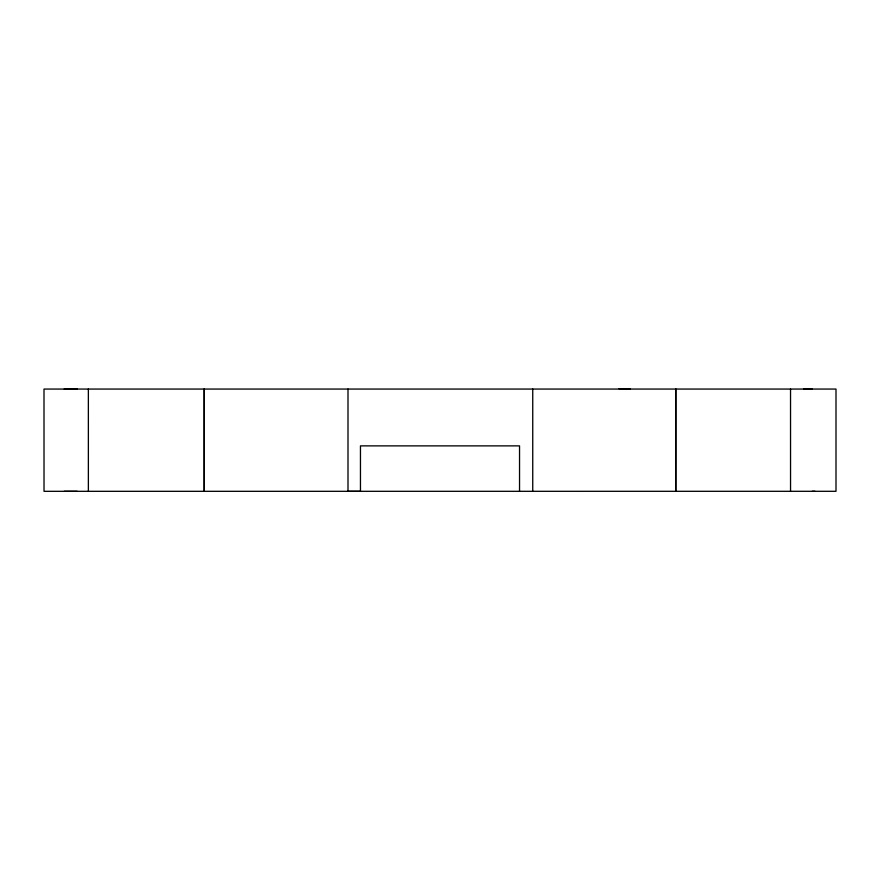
<?xml version="1.0" encoding="UTF-8"?>
<svg xmlns="http://www.w3.org/2000/svg" width="880" height="880" viewBox="0 0 880 880"><rect width="100%" height="100%" fill="white"/><g stroke="black" fill="none" stroke-linecap="round" stroke-linejoin="round"><path stroke-width="1.32" d="M64.207 389.059L836 389.059L836 491.304L64.229 491.315M618.97 388.674L630.333 389.059M803.737 389.059L812.141 389.059M812.141 491.304L814.99 491.304M77.231 389.07L44 389.059L44.022 491.315L77.22 491.315M790.537 389.059L790.548 491.304M532.741 389.059L532.741 491.304M519.541 491.315L519.541 445.874L360.459 445.874L360.459 491.315L347.996 491.304L347.996 389.059M88.363 389.059L88.374 491.315M204.226 389.059L204.226 491.315L204.226 389.059M675.785 389.059L675.774 491.304L675.785 389.059"/></g></svg>
